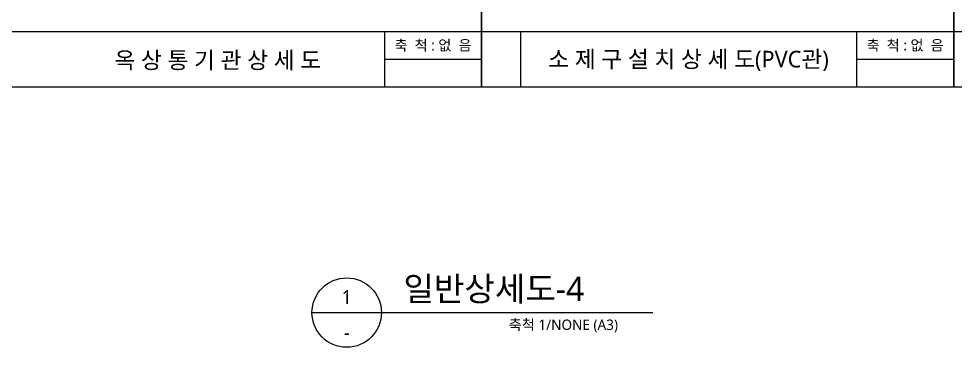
# Model space of a CAD drawing. Header units: millimetres. Extents: x 70076 to 74197, y 15592 to 16067.
# Drawn here: x 72806 to 73075.8, y 15592.3 to 15687 of the extents above; entities that cross this region are included whole.
import ezdxf
from ezdxf.enums import TextEntityAlignment as Align

# ---------------------------------------------------------------- set-up
doc = ezdxf.new("R2010")
doc.units = ezdxf.units.MM
for name, color, linetype in [('AA-MKXS', 3, 'Continuous'), ('C', 4, 'Continuous'), ('MDET', 4, 'Continuous')]:
    doc.layers.add(name, color=color, linetype=linetype)
doc.styles.add('sunjin', font='')
doc.styles.get('sunjin').set_extended_font_data('Malgun Gothic')

# ---------------------------------------------------------------- blocks, each defined once
blk = doc.blocks.new('BORDER')
for p, q in [((1, 1), (0, 1)), ((0, 1), (0, 0)), ((1, 0), (1, 1)), ((0, 0), (1, 0))]:
    blk.add_line(p, q)

msp = doc.modelspace()

# ---------------------------------------------------------------- linework, layer by layer
at = {"layer": 'AA-MKXS', "color": 7}
msp.add_line((72890.51, 15602.26), (72988.67, 15602.26), dxfattribs=at)
msp.add_circle((72900.51, 15602.26), 10, dxfattribs=at)
at = {"layer": 'C', "color": 4}
for p, q in [((72803.37, 15683.36), (72939.37, 15683.36)), ((72911.37, 15683.36), (72911.37, 15667.36)), ((72939.37, 15683.36), (73075.37, 15683.36)), ((72950.57, 15683.36), (72950.57, 15667.36)), ((73047.37, 15683.36), (73047.37, 15667.36)), ((73075.37, 15683.36), (73211.37, 15683.36)), ((72911.37, 15675.36), (72939.37, 15675.36)), ((73047.37, 15675.36), (73075.37, 15675.36))]:
    msp.add_line(p, q, dxfattribs=at)

# ---------------------------------------------------------------- block references
at = {"layer": 'C', "color": 4, "yscale": 200.0000000000002}
for p, xscale, zscale in [((72803.37, 15667.36), 136.0000000000001, 136.0000000000001), ((72939.37, 15667.36), 136.0000000000002, 136.0000000000002), ((73075.37, 15667.36), 136.0000000000001, 136.0000000000001)]:
    msp.add_blockref('BORDER', p, dxfattribs=dict(at, xscale=xscale, zscale=zscale))

# ---------------------------------------------------------------- texts
at = {"layer": 'AA-MKXS', "style": 'sunjin'}
msp.add_text('일반상세도-4', height=7, dxfattribs=at).set_placement((72916.84, 15605.63))
msp.add_text('1', height=4, dxfattribs=at).set_placement((72900.54, 15604.75), align=Align.CENTER)
msp.add_text('축척 1/NONE (A3)', height=3, dxfattribs=at).set_placement((72978.67, 15598.76), align=Align.MIDDLE_RIGHT)
msp.add_text('-', height=4, dxfattribs=at).set_placement((72900.51, 15596.54), align=Align.MIDDLE)
at = {"layer": 'MDET', "color": 2, "style": 'sunjin'}
for p in [(72925.37, 15679.36), (73061.37, 15679.36)]:
    msp.add_text('축  척 : 없  음', height=3, dxfattribs=at).set_placement(p, align=Align.MIDDLE_CENTER)
at = {"layer": 'MDET', "color": 3, "style": 'sunjin'}
for s, p in [('옥 상 통 기 관 상 세 도', (72863.37, 15675.06)), ('소 제 구 설 치 상 세 도(PVC관)', (72998.97, 15675.36))]:
    msp.add_text(s, height=4.8, dxfattribs=at).set_placement(p, align=Align.MIDDLE_CENTER)

doc.saveas('drawing.dxf')
